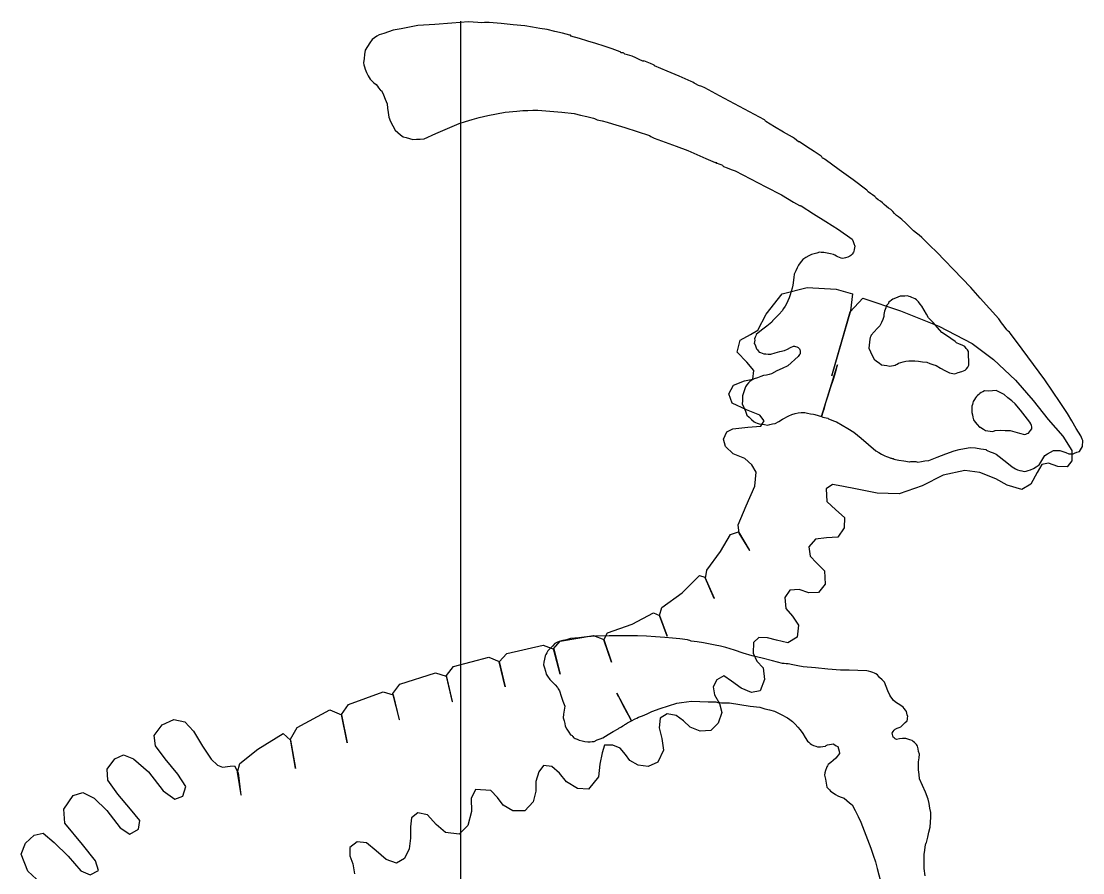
# Model space of a CAD drawing. Header units: millimetres. Extents: x 24.1 to 115.9, y -79.4 to -4.5.
# Drawn here: x 61.33 to 107.96, y -41.96 to -4.54 of the extents above; entities that cross this region are included whole.
import ezdxf

# ---------------------------------------------------------------- set-up
doc = ezdxf.new("R2010")
doc.units = ezdxf.units.MM

msp = doc.modelspace()

# ---------------------------------------------------------------- linework, layer by layer
at = {"flags": 128}
for points in [[(107.8639, -22.759), (107.6693, -22.4319), (107.4747, -22.1051), (107.2798, -21.7783), (106.96, -21.2897), (106.6309, -20.7992), (106.2924, -20.3038), (105.7974, -19.6265), (105.2921, -18.9448), (104.7789, -18.2606), (104.7334, -18.2089), (104.6791, -18.153), (104.615, -18.095), (104.5013, -17.9434), (104.3839, -17.785), (104.2644, -17.6205), (103.857, -17.166), (103.4464, -16.7042), (103.0333, -16.2365), (102.6537, -15.8415), (102.2716, -15.4412), (101.8859, -15.0333), (101.5576, -14.7021), (101.224, -14.3735), (100.8831, -14.0486), (100.7704, -13.9469), (100.6523, -13.8483), (100.527, -13.7523), (100.363, -13.5868), (100.1908, -13.4181), (100.0082, -13.2462), (99.9386, -13.1905), (99.8609, -13.1321), (99.773, -13.069), (99.6927, -12.9902), (99.6088, -12.9039), (99.523, -12.812), (99.4269, -12.7466), (99.3282, -12.6759), (99.2263, -12.5979), (99.2155, -12.5745), (99.1959, -12.546), (99.1669, -12.5158), (99.0708, -12.4503), (98.9749, -12.385), (98.8788, -12.3197), (98.868, -12.2962), (98.8481, -12.268), (98.8188, -12.2377), (98.7229, -12.172), (98.6268, -12.1069), (98.5308, -12.0414), (98.52, -12.0178), (98.5008, -11.9895), (98.4713, -11.9594), (97.8702, -11.5127), (97.2615, -11.0632), (96.6421, -10.6101), (96.6132, -10.595), (96.5756, -10.575), (96.5279, -10.5531), (96.5169, -10.5295), (96.4979, -10.5012), (96.4683, -10.4709), (96.154, -10.2651), (95.8372, -10.0537), (95.5168, -9.8354), (95.5115, -9.8379), (95.4961, -9.8382), (95.4726, -9.8341), (95.3891, -9.7629), (95.2983, -9.6948), (95.2023, -9.6297), (94.8146, -9.4071), (94.4235, -9.1776), (94.03, -8.9422), (94.0213, -8.924), (94.0056, -8.903), (93.9786, -8.8784), (93.3213, -8.5235), (92.6641, -8.1688), (92.0067, -7.8144), (91.3495, -7.4596), (91.2176, -7.4108), (91.0828, -7.3569), (90.9452, -7.2954), (90.8834, -7.2579), (90.8224, -7.2205), (90.7611, -7.1829), (90.2343, -6.9587), (89.6972, -6.7308), (89.152, -6.4997), (89.1437, -6.482), (89.1296, -6.4659), (89.1089, -6.4539), (88.9742, -6.3996), (88.8308, -6.341), (88.6777, -6.2798), (88.6594, -6.2884), (88.6392, -6.2912), (88.4743, -6.2201), (88.3263, -6.1506), (88.1671, -6.0769), (88.0673, -6.0504), (87.9586, -6.0194), (87.8401, -5.9867), (87.8318, -5.9687), (87.8183, -5.9526), (87.797, -5.9403), (87.7654, -5.933), (87.7261, -5.9295), (87.6817, -5.928), (87.6733, -5.9102), (87.6599, -5.8944), (87.6384, -5.882), (87.2892, -5.7581), (86.9333, -5.6372), (86.572, -5.5189), (86.2158, -5.4134), (85.8514, -5.3033), (85.477, -5.1907), (85.4687, -5.1726), (85.4546, -5.1568), (85.434, -5.1449), (85.1076, -5.0695), (84.7703, -4.9902), (84.4255, -4.9085), (84.1098, -4.8568), (83.7845, -4.8026), (83.4502, -4.7443), (82.9385, -4.695), (82.4171, -4.6439), (81.8872, -4.5887), (81.78, -4.594), (81.6726, -4.5993), (81.5656, -4.6051), (81.3798, -4.5966), (81.1829, -4.5844), (80.9786, -4.5687), (80.2373, -4.626), (79.4934, -4.6776), (78.7466, -4.7219), (78.3872, -4.7999), (78.0261, -4.872), (77.6612, -4.9374), (77.4668, -5.0055), (77.2623, -5.0712), (77.049, -5.1322), (76.949, -5.2006), (76.8488, -5.2683), (76.7488, -5.3366), (76.6456, -5.4938), (76.543, -5.651), (76.4398, -5.8079), (76.416, -5.9945), (76.3924, -6.1809), (76.3692, -6.3676), (76.3868, -6.4538), (76.408, -6.5469), (76.4317, -6.6455), (76.4984, -6.7903), (76.5731, -6.9379), (76.6583, -7.0889), (76.7363, -7.1629), (76.8221, -7.2395), (76.9182, -7.3204), (76.9725, -7.3896), (77.0298, -7.4664), (77.0898, -7.5483), (77.1033, -7.5638), (77.1246, -7.5762), (77.1505, -7.5861), (77.2363, -7.7721), (77.3206, -7.9682), (77.3997, -8.1727), (77.4206, -8.3605), (77.4439, -8.5539), (77.4706, -8.7544), (77.5567, -8.9406), (77.6511, -9.1314), (77.7559, -9.3249), (77.8685, -9.4261), (77.9869, -9.5251), (78.1118, -9.6207), (78.2432, -9.6543), (78.3858, -9.6917), (78.5359, -9.7319), (78.693, -9.7254), (78.8576, -9.7153), (79.0269, -9.7027), (79.536, -9.4747), (80.0483, -9.2536), (80.5626, -9.0383), (80.8506, -8.9487), (81.1439, -8.8576), (81.4446, -8.7628), (81.8241, -8.6821), (82.207, -8.608), (82.5921, -8.5402), (83.1008, -8.4876), (83.3695, -8.4663), (83.5843, -8.4552), (83.8008, -8.4496), (84.0211, -8.4513), (84.545, -8.4944), (85.0776, -8.5404), (85.6202, -8.5904), (85.894, -8.6611), (86.1737, -8.7295), (86.46, -8.7946), (86.5131, -8.8139), (86.5685, -8.8389), (86.6273, -8.8713), (86.8483, -8.9225), (87.0718, -8.9796), (87.2992, -9.0436), (87.8371, -9.2122), (88.3781, -9.3858), (88.9225, -9.5669), (88.9835, -9.6041), (89.0502, -9.6395), (89.124, -9.671), (89.6078, -9.8492), (90.1019, -10.0318), (90.6042, -10.2164), (90.9982, -10.3919), (91.4041, -10.5713), (91.8167, -10.7534), (91.8224, -10.751), (91.8351, -10.7451), (91.8529, -10.7368), (91.861, -10.7546), (91.8753, -10.7704), (91.8962, -10.7823), (91.9753, -10.8119), (92.0546, -10.8407), (92.1338, -10.8705), (92.1422, -10.8884), (92.1561, -10.9038), (92.1767, -10.9163), (92.3381, -10.9801), (92.5082, -11.0485), (92.6878, -11.1194), (93.3593, -11.4675), (94.0407, -11.8173), (94.7308, -12.1721), (94.9838, -12.3251), (95.2468, -12.4826), (95.5182, -12.6425), (95.5388, -12.6392), (95.5626, -12.6438), (95.5893, -12.6533), (96.1273, -12.9972), (96.675, -13.3431), (97.2317, -13.6937), (97.4262, -13.8299), (97.6239, -13.9733), (97.8242, -14.1223), (97.866, -14.2131), (97.9048, -14.311), (97.9398, -14.4199), (97.9287, -14.4911), (97.9147, -14.5697), (97.8967, -14.659), (97.8816, -14.6883), (97.8616, -14.726), (97.8399, -14.7732), (97.8059, -14.7955), (97.7702, -14.8272), (97.73, -14.8677), (97.6365, -14.9039), (97.5351, -14.9358), (97.4237, -14.9654), (97.3499, -14.9488), (97.2734, -14.9248), (97.1939, -14.8955), (97.1333, -14.8583), (97.0723, -14.8203), (97.0105, -14.7835), (96.8689, -14.7606), (96.7246, -14.7332), (96.5767, -14.6983), (96.5265, -14.6991), (96.467, -14.6984), (96.3984, -14.6926), (96.2817, -14.7248), (96.1653, -14.7567), (96.0481, -14.788), (95.9242, -14.8524), (95.7977, -14.9263), (95.6672, -15.0084), (95.6058, -15.0801), (95.5402, -15.161), (95.4723, -15.2519), (95.4122, -15.3736), (95.3485, -15.5064), (95.2816, -15.6468), (95.2677, -15.8068), (95.2218, -16.135), (95.1882, -16.2665), (95.1512, -16.4089), (95.1105, -16.559), (95.0621, -16.6913), (95.0078, -16.8259), (94.9463, -16.9642), (94.881, -17.0597), (94.8179, -17.1612), (94.7587, -17.2703), (94.6182, -17.4074), (94.4736, -17.5551), (94.3261, -17.7111), (94.3231, -17.7189), (94.3163, -17.7372), (94.3063, -17.7639), (94.0786, -17.935), (93.8476, -18.114), (93.6124, -18.3038), (93.593, -18.3563), (93.5709, -18.4171), (93.5444, -18.4881), (93.5456, -18.5537), (93.5402, -18.6218), (93.529, -18.6931), (93.5622, -18.7652), (93.5928, -18.8457), (93.6195, -18.9362), (93.6625, -18.9824), (93.7054, -19.0282), (93.7488, -19.0741), (93.8042, -19.099), (93.8683, -19.129), (93.9422, -19.16), (94.0366, -19.1603), (94.1405, -19.1628), (94.2538, -19.1701), (94.4451, -19.11), (94.6459, -19.0547), (94.856, -19.0016), (94.9826, -18.9433), (95.1144, -18.8824), (95.2537, -18.818), (95.2981, -18.8196), (95.3455, -18.8262), (95.3955, -18.8403), (95.4246, -18.8554), (95.4568, -18.878), (95.4917, -18.9057), (95.5084, -18.9419), (95.5251, -18.9782), (95.5418, -19.0143), (95.5401, -19.0586), (95.5389, -19.1034), (95.5376, -19.1478), (95.5099, -19.1826), (95.4842, -19.223), (95.4624, -19.2701), (95.3065, -19.4076), (95.151, -19.5453), (94.9952, -19.6831), (94.7597, -19.7916), (94.5218, -19.908), (94.28, -20.0353), (94.1758, -20.061), (94.0618, -20.0854), (93.9391, -20.1045), (93.8102, -20.1574), (93.6722, -20.206), (93.525, -20.2522), (93.4705, -20.2773), (93.4136, -20.3103), (93.3521, -20.3536), (93.2788, -20.4319), (93.2073, -20.5148), (93.1394, -20.6053), (93.1035, -20.7315), (93.06, -20.8614), (93.0116, -20.9932), (93.0117, -21.1031), (93.0071, -21.2216), (93.0004, -21.3499), (93.0754, -21.5125), (93.1452, -21.6776), (93.2078, -21.846), (93.302, -21.941), (93.4064, -22.0397), (93.519, -22.1409), (93.5857, -22.1762), (93.6595, -22.2077), (93.7389, -22.2371), (93.8544, -22.2499), (93.9777, -22.2652), (94.1119, -22.2843), (94.2157, -22.258), (94.3296, -22.2341), (94.4524, -22.2146), (94.6073, -22.1217), (94.761, -22.0283), (95.0423, -21.8768), (95.1771, -21.8212), (95.3218, -21.7696), (95.4521, -21.7533), (95.5928, -21.7388), (95.7419, -21.7294), (95.8657, -21.7601), (95.9947, -21.7881), (96.1314, -21.8129), (96.181, -21.8149), (96.476, -21.9144), (97.1818, -19.6376), (97.1817, -19.6374), (97.1748, -19.663), (97.1608, -19.7131), (97.1454, -19.762), (97.1216, -19.8338), (97.0818, -19.982), (97.0016, -20.2339), (96.8494, -20.7118), (96.7739, -20.9592), (96.6619, -21.3112), (96.5758, -21.5988), (96.5385, -21.7212), (96.476, -21.9144), (96.5447, -21.9378), (96.7644, -21.9812), (96.7932, -22.0118), (96.8989, -22.0505), (97.0129, -22.0924), (97.1371, -22.1385), (97.382, -22.2887), (97.6346, -22.4417), (97.8981, -22.5987), (98.2192, -22.8671), (98.543, -23.1409), (98.8702, -23.4222), (98.9924, -23.4972), (99.1202, -23.5698), (99.2554, -23.6391), (99.3348, -23.6685), (99.4218, -23.7006), (99.5198, -23.7364), (99.5513, -23.7439), (99.5903, -23.7477), (99.6353, -23.7491), (99.638, -23.7545), (99.6437, -23.7671), (99.6519, -23.7852), (99.8726, -23.8215), (100.104, -23.8618), (100.3429, -23.9049), (100.3665, -23.8938), (100.4, -23.8855), (100.4422, -23.8813), (100.5312, -23.8841), (100.6229, -23.8923), (100.7173, -23.9077), (100.8662, -23.8831), (101.0244, -23.8603), (101.1915, -23.8423), (101.5619, -23.6932), (101.9344, -23.5502), (102.3101, -23.4137), (102.5333, -23.3612), (102.7676, -23.3123), (103.0095, -23.2667), (103.2404, -23.2918), (103.474, -23.3219), (103.7108, -23.3595), (103.7192, -23.3778), (103.7327, -23.3932), (103.7538, -23.4055), (103.8857, -23.4542), (104.0206, -23.5086), (104.1585, -23.5698), (104.6133, -23.9367), (104.8538, -24.1261), (104.923, -24.1666), (105.0028, -24.2107), (105.0904, -24.2586), (105.1879, -24.2794), (105.2852, -24.3), (105.3825, -24.3212), (105.4683, -24.3032), (105.562, -24.282), (105.6608, -24.2582), (105.7848, -24.1943), (105.911, -24.121), (106.0418, -24.0384), (106.1199, -23.9081), (106.2019, -23.7673), (106.2868, -23.6184), (106.4107, -23.5547), (106.537, -23.4811), (106.6676, -23.3987), (106.7569, -23.4013), (106.8515, -23.4019), (106.9533, -23.3987), (107.0852, -23.4472), (107.2169, -23.4961), (107.3495, -23.5449), (107.3939, -23.5463), (107.4467, -23.5506), (107.5094, -23.5588), (107.5998, -23.5171), (107.6983, -23.4782), (107.8072, -23.4434), (107.85, -23.3795), (107.8979, -23.307), (107.9473, -23.2247), (107.9505, -23.136), (107.953, -23.0467), (107.9557, -22.9578), (107.9281, -22.8982), (107.8972, -22.8313), (107.8639, -22.759)], [(80.6242, -4.5381), (80.6242, -79.3794)], [(89.701617, -31.5618), (89.360083, -30.6562), (89.462067, -30.306667), (90.354883, -29.655883), (91.11565, -28.89975), (91.3598, -28.972767), (91.763, -29.897833), (91.768267, -29.908), (91.388767, -29.028667), (91.439183, -28.654333), (92.048983, -27.834767), (92.488133, -27.0912), (92.828667, -26.978567), (93.310517, -27.766), (93.331433, -27.793783), (92.86695, -27.035883), (92.8204, -26.673317), (93.178283, -25.836433), (93.545867, -24.968567), (93.612983, -24.3535), (93.423892, -24.039133), (93.115, -23.7547), (92.605283, -23.542567), (92.260133, -23.225483), (92.180883, -22.899233), (92.32185, -22.58745), (92.5883, -22.455483), (93.2496, -22.376283), (93.816767, -22.326633), (93.959083, -22.10445), (93.7787, -21.856467), (93.189167, -21.614733), (92.560433, -21.322483), (92.408083, -20.905267), (92.612067, -20.528633), (93.102883, -20.34455), (93.464983, -20.2725), (93.502433, -19.8856), (93.2001, -19.5269), (92.778867, -19.0882), (92.90605, -18.551517), (93.354933, -18.299017), (93.689667, -18.112283), (94.052183, -17.4083), (94.757083, -16.5199), (95.85785, -16.244667), (97.11745, -16.31235), (97.839267, -16.51105), (97.753783, -17.264533), (96.930767, -20.09655), (96.936283, -20.119517), (97.744267, -17.3082), (98.292633, -16.7139), (99.948467, -17.259025), (101.635, -17.9326)], [(102.9437, -19.047), (102.8928, -18.9826), (102.8396, -18.9128), (102.783, -18.8353), (102.6641, -18.78), (102.5376, -18.7276), (102.4062, -18.6778), (102.3979, -18.6594), (102.3822, -18.6385), (102.3549, -18.6132), (102.1643, -18.4805), (101.9682, -18.3506), (101.7649, -18.2238), (101.5775, -18.0026), (101.3851, -17.7834), (101.1853, -17.5675), (101.0911, -17.4071), (100.9932, -17.239), (100.8935, -17.0655), (100.8204, -16.9671), (100.741, -16.8725), (100.6554, -16.7799), (100.5945, -16.7417), (100.528, -16.7061), (100.4547, -16.6738), (100.3965, -16.6561), (100.3287, -16.6366), (100.2522, -16.6119), (100.145, -16.6165), (100.0378, -16.6214), (99.9308, -16.6256), (99.8345, -16.669), (99.7284, -16.7103), (99.614, -16.747), (99.5494, -16.7975), (99.485, -16.8483), (99.4205, -16.8995), (99.4228, -16.9046), (99.4232, -16.9201), (99.4184, -16.9439), (99.3908, -16.9783), (99.3571, -17.0152), (99.3162, -17.0555), (99.299, -17.1288), (99.2744, -17.2056), (99.2445, -17.2844), (99.2328, -17.3553), (99.2233, -17.4315), (99.2174, -17.5149), (99.1674, -17.6469), (99.1121, -17.7808), (99.0497, -17.9184), (98.9259, -18.0461), (98.7983, -18.1843), (98.6673, -18.3306), (98.6478, -18.3835), (98.6246, -18.4438), (98.5977, -18.5149), (98.5867, -18.6361), (98.5733, -18.7665), (98.555, -18.9055), (98.6288, -19.0693), (98.708, -19.2299), (98.7945, -19.3875), (98.8976, -19.4722), (99.0066, -19.5539), (99.1226, -19.6327), (99.2385, -19.6461), (99.3561, -19.6651), (99.4773, -19.6912), (99.5583, -19.6771), (99.6388, -19.6627), (99.7195, -19.6479), (99.7613, -19.6291), (99.808, -19.6014), (99.8566, -19.5645), (99.9611, -19.539), (100.0726, -19.5107), (100.1899, -19.4795), (100.3153, -19.467), (100.4429, -19.4596), (100.5741, -19.4597), (100.742, -19.4778), (100.9199, -19.5), (101.1061, -19.5255), (101.2379, -19.5756), (101.3752, -19.6229), (101.5194, -19.6669), (101.7072, -19.7789), (101.9028, -19.8877), (102.1033, -19.9934), (102.1743, -20.0055), (102.2531, -20.0199), (102.3424, -20.0391), (102.49, -19.979), (102.6408, -19.926), (102.7945, -19.8791), (102.8508, -19.81), (102.9047, -19.7356), (102.955, -19.6538), (102.9437, -19.047)], [(101.635, -17.9326), (103.100833, -18.69975), (104.040017, -19.40725), (105.0045, -20.314833), (105.781833, -21.209517), (106.4362, -22.041767), (107.07395, -22.775867), (107.4777, -23.40415), (107.471933, -23.85205), (107.276583, -24.121083), (106.854183, -24.101933), (106.4452, -23.959817), (106.156967, -24.012867), (105.95805, -24.374083), (105.671717, -24.87735), (105.273817, -25.116283), (104.628767, -24.9292), (104.130633, -24.640033), (103.440883, -24.366667), (102.77435, -24.274483), (101.82365, -24.49115), (100.907483, -24.960617), (99.894833, -25.306217), (98.9224, -25.282717), (98.04725, -25.099067), (97.370017, -24.97385), (96.967233, -24.893067), (96.681183, -25.086767), (96.7179, -25.6414), (97.1099, -26.0115), (97.488533, -26.343417), (97.482933, -26.804), (97.195017, -27.204983), (96.704467, -27.24065), (96.221817, -27.291533), (95.930483, -27.636267), (95.9778, -28.05), (96.25595, -28.337433), (96.6145, -28.69265), (96.64405, -29.270433), (96.350633, -29.648417), (95.928617, -29.6549), (95.49925, -29.510583), (95.087817, -29.537283), (94.875433, -29.860367), (94.913617, -30.343333), (95.202983, -30.689383), (95.477683, -31.0817), (95.41155, -31.59955), (94.996033, -31.854133), (94.49795, -31.738933), (94.102383, -31.634917), (93.726167, -31.617717), (93.494283, -31.841283), (93.4761, -32.3149), (93.64, -32.655183), (93.913333, -32.958033), (93.9775, -33.4662), (93.7908, -33.96285), (93.405783, -34.040383), (92.955067, -33.8426), (92.533367, -33.53955), (92.18695, -33.306917), (91.88, -33.472733), (91.716183, -33.78995), (91.778017, -34.144567), (92.001367, -34.52495), (92.1072, -34.914767), (91.935567, -35.390767), (91.62335, -35.70765), (91.1581, -35.730167), (90.715483, -35.560417), (90.424683, -35.286), (90.09615, -35.050533), (89.6986, -34.979933), (89.39955, -35.16105), (89.349883, -35.586433), (89.462217, -36.063133), (89.54695, -36.573533), (89.286567, -37.10205), (88.869967, -37.2926), (88.426567, -37.2329), (88.0678, -37.026017), (87.869167, -36.755317), (87.639867, -36.48765), (87.3231, -36.34925), (86.9472, -36.3576), (86.842367, -36.6892), (86.750233, -37.1818), (86.687417, -37.743067), (86.25335, -38.284383), (85.761733, -38.256067), (85.2814, -37.964217), (84.968533, -37.585267), (84.639067, -37.2858), (84.277833, -37.247833), (84.06215, -37.5274), (83.935567, -37.941283), (83.9373, -38.3788), (83.8193, -38.846183), (83.451783, -39.2305), (82.919767, -39.236033), (82.4989, -38.9841), (82.243033, -38.652917), (81.964433, -38.33995), (81.288633, -38.304283), (81.09265, -38.696117), (81.101633, -39.271583), (80.947417, -39.8803), (80.561883, -40.254683), (79.97005, -40.194683), (79.555067, -39.830017), (79.1828, -39.411017), (78.746633, -39.328133), (78.466017, -39.544767), (78.428817, -39.944433), (78.423633, -40.430633), (78.369633, -40.909933), (78.158817, -41.3353), (77.8089, -41.53), (77.36145, -41.375667), (76.928233, -40.9883), (76.498167, -40.644367), (76.085567, -40.594467), (75.7699, -40.8551), (75.760033, -41.208333), (75.898533, -41.561867), (75.96685, -42.003417)], [(105.6351, -22.1595), (105.4292, -21.8965), (105.2146, -21.6282), (104.9899, -21.358), (104.8357, -21.2243), (104.6711, -21.0865), (104.4985, -20.9459), (104.3847, -20.8879), (104.2712, -20.8297), (104.1581, -20.7721), (103.9882, -20.7829), (103.8158, -20.7883), (103.6404, -20.7865), (103.5675, -20.8194), (103.4972, -20.8574), (103.4306, -20.9028), (103.3844, -20.9458), (103.3379, -20.9882), (103.2917, -21.0312), (103.248, -21.0943), (103.1998, -21.1665), (103.1492, -21.2481), (103.1316, -21.3063), (103.1122, -21.3743), (103.0877, -21.4505), (103.0842, -21.5396), (103.0825, -21.6343), (103.0849, -21.7357), (103.1078, -21.8344), (103.1331, -21.9393), (103.1611, -22.0506), (103.2364, -22.1548), (103.322, -22.2622), (103.4155, -22.3734), (103.4214, -22.3707), (103.4366, -22.3703), (103.4605, -22.3748), (103.5239, -22.4185), (103.5958, -22.4668), (103.6772, -22.5174), (103.7799, -22.5365), (103.8899, -22.5526), (104.0051, -22.5662), (104.0415, -22.5498), (104.0779, -22.5334), (104.1139, -22.5172), (104.3308, -22.5134), (104.5508, -22.5169), (104.7735, -22.526), (104.9761, -22.5876), (105.184, -22.6468), (105.3992, -22.7026), (105.4535, -22.6781), (105.5105, -22.6592), (105.5707, -22.6472), (105.6142, -22.5839), (105.6652, -22.5175), (105.7213, -22.4482), (105.7186, -22.4277), (105.7208, -22.3983), (105.7251, -22.3594), (105.698, -22.2993), (105.6678, -22.2321), (105.6351, -22.1595)], [(62.377933, -42.590283), (61.627767, -41.890517), (61.332233, -41.148017), (61.51645, -40.65915), (61.9024, -40.310417), (62.302717, -40.224933), (62.7771, -40.629533), (63.387633, -41.234183), (63.950017, -41.87035), (64.359533, -42.050783), (64.722333, -41.85595), (64.598033, -41.4306), (64.029383, -40.720383), (63.252483, -39.783117), (63.20695, -39.162083), (63.612017, -38.5648), (64.037117, -38.42785), (64.539783, -38.675983), (65.090433, -39.215067), (65.678067, -39.986367), (66.1044, -40.261233), (66.489833, -40.048117), (66.534983, -39.6637), (66.125608, -39.160883), (65.568, -38.5094), (65.138967, -37.894225), (65.103133, -37.403533), (65.4414, -36.9506), (65.830183, -36.780867), (66.270167, -36.94555), (66.921067, -37.516383), (67.566067, -38.360983), (68.075633, -38.721583), (68.429233, -38.595983), (68.55795, -38.161583), (68.21715, -37.6295), (67.656533, -36.947283), (67.235783, -36.373), (67.1726, -35.928817), (67.518183, -35.452783), (68.028683, -35.2198), (68.521483, -35.324883), (68.896217, -35.736167), (69.292683, -36.387617), (69.67775, -36.967617), (69.950383, -37.23205), (70.176817, -37.3207), (70.503383, -37.271667), (70.69225, -37.2647), (70.853233, -37.560483), (70.983883, -38.551633), (70.988733, -38.536217), (70.835, -37.533117), (70.931517, -37.160683), (71.721483, -36.524633), (72.841867, -35.845567), (73.157967, -36.126467), (73.385467, -37.38145), (73.3853, -37.368667), (73.1609, -36.092933), (73.456833, -35.572633), (74.888833, -34.799033), (75.394717, -35.023567), (75.652117, -36.249167), (75.64685, -36.239), (75.39225, -35.0046), (75.707583, -34.55715), (77.223517, -34.00175), (77.668183, -34.1382), (77.935983, -35.236767), (77.9459, -35.218733), (77.646833, -34.0849), (77.962767, -33.675833), (79.530633, -33.170767), (79.990917, -33.324883), (80.264183, -34.446417), (80.266617, -34.4387), (80.003083, -33.2863), (80.321833, -32.8951), (81.863017, -32.487767), (82.323933, -32.68025), (82.589317, -33.786583), (82.326583, -32.685317), (82.658533, -32.319483), (84.249067, -31.957417), (84.71745, -32.139567), (85.00045, -33.230233), (84.997817, -33.22515), (84.704283, -32.11415), (84.998267, -31.7745), (86.467733, -31.5269), (86.91825, -31.711883), (87.25085, -32.699417), (86.920883, -31.71695), (87.074817, -31.417783), (88.161067, -31.0276), (89.097283, -30.53485), (89.360083, -30.6562), (89.701617, -31.5618)], [(101.0389, -42.0881), (100.9892, -41.7734), (100.9954, -41.5568), (100.9967, -41.3489), (100.991, -41.1481), (101.0191, -40.9822), (101.0408, -40.8236), (101.0573, -40.674), (101.0737, -40.651), (101.0852, -40.635), (101.0902, -40.6281), (101.1487, -40.3972), (101.2, -40.1733), (101.2462, -39.9585), (101.2655, -39.7337), (101.2773, -39.5159), (101.2845, -39.3071), (101.2394, -39.1125), (101.2028, -38.9167), (101.1716, -38.72), (101.0428, -38.418), (100.9152, -38.1214), (100.7892, -37.833), (100.7721, -37.6342), (100.7474, -37.4422), (100.7448, -37.0799), (100.7639, -36.9095), (100.7783, -36.7458), (100.7461, -36.6302), (100.7214, -36.5128), (100.7027, -36.3949), (100.677, -36.3587), (100.6515, -36.3221), (100.6249, -36.2867), (100.5624, -36.2355), (100.5093, -36.1895), (100.4626, -36.1506), (100.3619, -36.1119), (100.2699, -36.0804), (100.185, -36.0532), (100.0453, -36.0614), (99.9066, -36.0773), (99.7691, -36.0988), (99.723, -36.066), (99.678, -36.0327), (99.6322, -35.9996), (99.6092, -35.9431), (99.5939, -35.8851), (99.5845, -35.8259), (99.6346, -35.7575), (99.6791, -35.6957), (99.7171, -35.6434), (99.8067, -35.6091), (99.8882, -35.5763), (99.9634, -35.544), (100.0634, -35.4477), (100.1556, -35.3586), (100.2437, -35.2778), (100.2542, -35.2155), (100.2647, -35.1536), (100.2748, -35.0913), (100.2487, -35.0149), (100.2312, -34.9432), (100.2211, -34.8782), (100.1692, -34.8056), (100.1183, -34.7391), (100.0688, -34.6805), (99.9183, -34.5835), (99.7758, -34.4849), (99.639, -34.3854), (99.5848, -34.2994), (99.5324, -34.2211), (99.4805, -34.1486), (99.3963, -33.9601), (99.3202, -33.7706), (99.2494, -33.5801), (99.1384, -33.4767), (99.0349, -33.3721), (98.9377, -33.2665), (98.8702, -33.2224), (98.804, -33.1868), (98.7389, -33.1571), (98.6401, -33.132), (98.5495, -33.1063), (98.4644, -33.0792), (98.0792, -33.0658), (97.6952, -33.0601), (97.3125, -33.0599), (96.7591, -33.0061), (96.2134, -32.9577), (95.6762, -32.9151), (95.4474, -32.8709), (95.2246, -32.8255), (95.0093, -32.7788), (94.9279, -32.7716), (94.8457, -32.7649), (94.764, -32.7575), (94.3229, -32.6455), (93.8815, -32.5342), (93.441, -32.422), (93.0448, -32.3033), (92.657, -32.1835), (92.275, -32.0624), (92.0438, -32.0042), (91.814, -31.954), (91.5854, -31.9093), (91.3012, -31.8595), (91.0263, -31.8161), (90.7581, -31.7779), (90.6935, -31.7536), (90.6364, -31.7369), (90.588, -31.7244), (90.2589, -31.6813), (89.9306, -31.6464), (89.6037, -31.6176), (89.1956, -31.5877), (88.7943, -31.5644), (88.4025, -31.5456), (87.7772, -31.5439), (87.1585, -31.5471), (86.5491, -31.5566), (86.1781, -31.5953), (85.8152, -31.6324), (85.4578, -31.6687), (85.2838, -31.7161), (85.1149, -31.7572), (84.9526, -31.7894), (84.8833, -31.8203), (84.8212, -31.85), (84.7652, -31.8792), (84.6628, -31.9963), (84.5594, -32.1072), (84.4547, -32.2105), (84.4133, -32.2917), (84.3783, -32.3637), (84.3485, -32.4289), (84.316, -32.5692), (84.2906, -32.7003), (84.2696, -32.8243), (84.3113, -32.9591), (84.3529, -33.0937), (84.394, -33.2282), (84.448, -33.3145), (84.5526, -33.4656), (84.6727, -33.5875), (84.7861, -33.7047), (84.8902, -33.8155), (84.9193, -33.8709), (84.9473, -33.9211), (84.974, -33.9635), (85.0508, -34.1931), (85.1266, -34.4169), (85.2009, -34.6331), (85.175, -34.8126), (85.1557, -34.9831), (85.1413, -35.1466), (85.1757, -35.2762), (85.201, -35.3992), (85.2198, -35.5171), (85.3007, -35.6458), (85.3815, -35.7738), (85.4621, -35.9021), (85.4989, -35.9166), (85.5278, -35.9325), (85.5501, -35.949), (85.5671, -35.9664), (85.5763, -35.985), (85.5795, -36.0048), (85.6675, -36.0516), (85.7545, -36.0921), (85.8402, -36.1246), (85.9664, -36.1592), (86.0918, -36.1857), (86.216, -36.2065), (86.3165, -36.2049), (86.4101, -36.1958), (86.4945, -36.1826), (86.6264, -36.1216), (86.7526, -36.0671), (86.8723, -36.0219), (87.1069, -35.8842), (87.334, -35.7535), (87.5568, -35.6315), (87.5858, -35.6013), (87.6406, -35.5688), (87.6935, -35.5431), (87.7593, -35.5032), (87.8074, -35.4733), (87.8467, -35.4439), (87.867, -35.4272), (87.9573, -35.3661), (88.1305, -35.2805), (88.0443, -35.1161), (88.0014, -35.033), (87.9466, -34.9281), (87.7608, -34.5794), (87.713, -34.4834), (87.6588, -34.3792), (87.6043, -34.2787), (87.5585, -34.1913), (87.5278, -34.1311), (87.4905, -34.0592), (88.1319, -35.2804), (88.2901, -35.1932), (88.3695, -35.1603), (88.449, -35.1155), (88.6166, -35.0665), (88.823, -34.9676), (89.0301, -34.874), (89.392, -34.7425), (89.7553, -34.6184), (90.1203, -34.4999), (90.3384, -34.4793), (90.556, -34.4515), (90.7723, -34.4173), (91.1377, -34.4339), (91.4963, -34.4439), (91.8458, -34.4489), (91.9301, -34.47), (92.0127, -34.4829), (92.0945, -34.4902), (92.2152, -34.4913), (92.3309, -34.4933), (92.4379, -34.4963), (92.8928, -34.5656), (93.3403, -34.63), (93.7787, -34.6875), (93.9902, -34.7488), (94.2006, -34.802), (94.4097, -34.8499), (94.5629, -34.9265), (94.7153, -34.9973), (94.9801, -35.1428), (95.0937, -35.2257), (95.2079, -35.3084), (95.3279, -35.4305), (95.4423, -35.5536), (95.5488, -35.6779), (95.6551, -35.8424), (95.7619, -36.007), (95.8688, -36.1715), (95.9312, -36.2222), (95.9858, -36.274), (96.0343, -36.3269), (96.1353, -36.3652), (96.2271, -36.3974), (96.3121, -36.4238), (96.4323, -36.4195), (96.5452, -36.4072), (96.6494, -36.3908), (96.6858, -36.3649), (96.717, -36.3461), (96.7414, -36.3362), (96.834, -36.3216), (96.9188, -36.3082), (96.9973, -36.2957), (97.0648, -36.3392), (97.131, -36.375), (97.1962, -36.4052), (97.2276, -36.5153), (97.25, -36.6185), (97.2655, -36.717), (97.2156, -36.7855), (97.1661, -36.8534), (97.1164, -36.9218), (96.9974, -37.0213), (96.8849, -37.1139), (96.777, -37.1974), (96.7463, -37.2569), (96.7197, -37.307), (96.7005, -37.3509), (96.6632, -37.4571), (96.6333, -37.5629), (96.6097, -37.6675), (96.651, -37.8424), (96.6852, -38.0184), (96.7134, -38.1956), (96.7777, -38.2599), (96.8334, -38.3176), (96.8819, -38.3702), (96.9953, -38.4475), (97.1006, -38.5172), (97.1978, -38.5825), (97.2985, -38.6209), (97.3904, -38.6529), (97.4755, -38.68), (97.5921, -38.7823), (97.7083, -38.8788), (97.8234, -38.9674), (97.9591, -39.2281), (98.0865, -39.4844), (98.2069, -39.7335), (98.3614, -40.1122), (98.5081, -40.4924), (98.6492, -40.8733), (98.7519, -41.1796), (98.8462, -41.4813), (98.9327, -41.7761), (99.0754, -42.3325)]]:
    msp.add_lwpolyline(points, dxfattribs=at)

doc.saveas('drawing.dxf')
